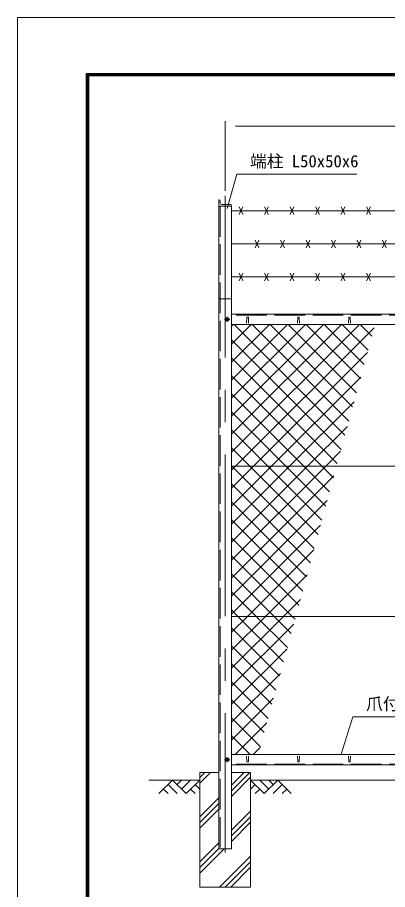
# Model space of a CAD drawing. Units: millimetres, scale not verified. Extents: x -4200 to 4200, y -2970 to 2970.
# Drawn here: x -4200 to -2748, y -456 to 2970 of the extents above; entities that cross this region are included whole.
import ezdxf
from ezdxf.enums import TextEntityAlignment as Align

# ---------------------------------------------------------------- set-up
doc = ezdxf.new("R2010")
doc.units = ezdxf.units.MM
doc.header["$LTSCALE"] = 20
doc.linetypes.add('DASHED', pattern=[7.5, 6, -1.5])
doc.linetypes.add('USER1', pattern=[50.8, 31.75, -6.35, 6.35, -6.35])
for name, color, linetype, lineweight in [('0-0_D-STR1', 1, 'Continuous', 18), ('0-1_D-BMK', 2, 'USER1', 13), ('0-2_D-STR-DIM', 7, 'Continuous', 9), ('0-3_D-STR3', 3, 'Continuous', 13), ('0-4_D-BGD', 7, 'Continuous', 9), ('0-5_D-STR4', 7, 'Continuous', 9), ('0-6_D-DCR-HCH', 7, 'Continuous', 9), ('0-7_D-STR-TXT', 7, 'Continuous', 9), ('0-A_D-STR2', 7, 'Continuous', 9), ('0-B_D-TTL', 7, 'Continuous', 9)]:
    doc.layers.add(name, color=color, linetype=linetype, lineweight=lineweight)
doc.styles.add('ＭＳ ゴシック', font='')
doc.styles.get('ＭＳ ゴシック').set_extended_font_data('MS Gothic')

msp = doc.modelspace()

# ---------------------------------------------------------------- linework, layer by layer
at = {"layer": '0-0_D-STR1'}
for p, q in [((-3409.97, 2253.69), (-3409.97, -296.02)), ((-3409.97, 2253.69), (-3408.47, 2253.69)), ((-3403.97, 2249.19), (-3403.97, 2241.19)), ((-3397.47, 2234.69), (-3364.47, 2234.69)), ((-3359.97, 2230.19), (-3359.97, 2228.69)), ((-3359.97, -296.02), (-3359.97, 2228.69)), ((-3359.97, 1863.98), (-3409.97, 1863.98)), ((-1421.47, 1803.98), (-3359.97, 1803.98)), ((-3299.97, 1790.85), (-3300.72, 1769.35)), ((-3293.97, 1790.85), (-3293.22, 1769.35)), ((-3099.97, 1790.85), (-3100.72, 1769.35)), ((-3093.97, 1790.85), (-3093.22, 1769.35)), ((-2899.97, 1790.85), (-2900.72, 1769.35)), ((-2893.97, 1790.85), (-2893.22, 1769.35)), ((-3359.97, 1763.98), (-1421.47, 1763.98)), ((-3359.97, 73.98), (-1421.47, 73.98)), ((-3299.97, 47.11), (-3300.72, 68.61)), ((-3293.97, 47.11), (-3293.22, 68.61)), ((-3099.97, 47.11), (-3100.72, 68.61)), ((-3093.97, 47.11), (-3093.22, 68.61)), ((-2899.97, 47.11), (-2900.72, 68.61)), ((-2893.97, 47.11), (-2893.22, 68.61)), ((-1421.47, 33.98), (-3359.97, 33.98)), ((-3409.97, -296.02), (-3359.97, -296.02))]:
    msp.add_line(p, q, dxfattribs=at)
at = {"layer": '0-0_D-STR1', "linetype": 'DASHED'}
for p, q in [((-3403.97, 2228.69), (-3403.97, -296.02)), ((-1421.47, 1800.98), (-3359.97, 1800.98)), ((-1421.47, 36.98), (-3359.97, 36.98))]:
    msp.add_line(p, q, dxfattribs=at)
at = {"layer": '0-0_D-STR1'}
msp.add_lwpolyline([(-3409.97, 2253.69), (-3409.97, 2228.69), (-3359.97, 2228.69)], dxfattribs=at)
for centre, radius, start, end in [((-3408.47, 2249.19), 4.5, 0, 90), ((-3397.47, 2241.19), 6.5, 180, 270), ((-3364.47, 2230.19), 4.5, 0, 90), ((-3296.97, 1789.6), 3.25, 22.61986, 157.38014), ((-3096.97, 1789.6), 3.25, 22.61986, 157.38014), ((-2896.97, 1789.6), 3.25, 22.61986, 157.38014), ((-3296.97, 48.36), 3.25, 202.61986, 337.38014), ((-3096.97, 48.36), 3.25, 202.61986, 337.38014), ((-2896.97, 48.36), 3.25, 202.61986, 337.38014)]:
    msp.add_arc(centre, radius, start, end, dxfattribs=at)
at = {"layer": '0-1_D-BMK'}
for p, q in [((-3384.97, 2268.69), (-3384.97, -311.02)), ((-3366.97, 1783.98), (-3386.97, 1783.98)), ((-3376.97, 1793.98), (-3376.97, 1773.98)), ((-3366.97, 53.98), (-3386.97, 53.98)), ((-3376.97, 63.98), (-3376.97, 43.98))]:
    msp.add_line(p, q, dxfattribs=at)
at = {"layer": '0-2_D-STR-DIM'}
for p, q in [((-3384.97, 2288.69), (-3384.97, 2562.48)), ((-3344.97, 2542.48), (-1424.97, 2542.48))]:
    msp.add_line(p, q, dxfattribs=at)
at = {"layer": '0-3_D-STR3'}
for p, q in [((-3359.97, 2210.39), (-1421.47, 2210.39)), ((-3329.97, 2195.39), (-3314.97, 2225.39)), ((-3329.97, 2225.39), (-3314.97, 2195.39)), ((-3229.97, 2195.39), (-3214.97, 2225.39)), ((-3229.97, 2225.39), (-3214.97, 2195.39)), ((-3129.97, 2195.39), (-3114.97, 2225.39)), ((-3129.97, 2225.39), (-3114.97, 2195.39)), ((-3029.97, 2195.39), (-3014.97, 2225.39)), ((-3029.97, 2225.39), (-3014.97, 2195.39)), ((-2929.97, 2195.39), (-2914.97, 2225.39)), ((-2929.97, 2225.39), (-2914.97, 2195.39)), ((-2829.97, 2195.39), (-2814.97, 2225.39)), ((-2829.97, 2225.39), (-2814.97, 2195.39)), ((-3267.47, 2095.49), (-3252.47, 2065.49)), ((-3267.47, 2065.49), (-3252.47, 2095.49)), ((-3167.47, 2095.49), (-3152.47, 2065.49)), ((-3167.47, 2065.49), (-3152.47, 2095.49)), ((-3067.47, 2095.49), (-3052.47, 2065.49)), ((-3067.47, 2065.49), (-3052.47, 2095.49)), ((-2967.47, 2095.49), (-2952.47, 2065.49)), ((-2967.47, 2065.49), (-2952.47, 2095.49)), ((-2867.47, 2095.49), (-2852.47, 2065.49)), ((-2867.47, 2065.49), (-2852.47, 2095.49)), ((-2767.47, 2095.49), (-2752.47, 2065.49)), ((-2767.47, 2065.49), (-2752.47, 2095.49)), ((-3359.97, 2080.49), (-1421.47, 2080.49)), ((-3329.97, 1935.58), (-3314.97, 1965.58)), ((-3329.97, 1965.58), (-3314.97, 1935.58)), ((-3229.97, 1935.58), (-3214.97, 1965.58)), ((-3229.97, 1965.58), (-3214.97, 1935.58)), ((-3129.97, 1935.58), (-3114.97, 1965.58)), ((-3129.97, 1965.58), (-3114.97, 1935.58)), ((-3029.97, 1935.58), (-3014.97, 1965.58)), ((-3029.97, 1965.58), (-3014.97, 1935.58)), ((-2929.97, 1935.58), (-2914.97, 1965.58)), ((-2929.97, 1965.58), (-2914.97, 1935.58)), ((-2829.97, 1935.58), (-2814.97, 1965.58)), ((-2829.97, 1965.58), (-2814.97, 1935.58)), ((-3359.97, 1950.58), (-1421.47, 1950.58)), ((-1421.47, 1207.23), (-3359.97, 1207.23)), ((-1421.47, 617.23), (-3359.97, 617.23))]:
    msp.add_line(p, q, dxfattribs=at)
for points in [[(-3370.47, 1787.73), (-3376.97, 1791.49), (-3383.47, 1787.73), (-3383.47, 1780.23), (-3376.97, 1776.47), (-3370.47, 1780.23)], [(-3370.47, 57.73), (-3376.97, 61.49), (-3383.47, 57.73), (-3383.47, 50.23), (-3376.97, 46.47), (-3370.47, 50.23)]]:
    msp.add_lwpolyline(points, close=True, dxfattribs=at)
for centre in [(-3376.97, 1783.98), (-3376.97, 53.98)]:
    msp.add_circle(centre, 6.25, dxfattribs=at)
at = {"layer": '0-4_D-BGD'}
for p, q in [((-3484.97, -26.02), (-3684.97, -26.02)), ((-1484.97, -26.02), (-3284.97, -26.02))]:
    msp.add_line(p, q, dxfattribs=at)
at = {"layer": '0-5_D-STR4'}
for p, q in [((-3484.97, 3.98), (-3484.97, -446.02)), ((-3409.97, 3.98), (-3484.97, 3.98)), ((-3284.97, 3.98), (-3359.97, 3.98)), ((-3284.97, 3.98), (-3284.97, -446.02)), ((-3284.97, -446.02), (-3484.97, -446.02))]:
    msp.add_line(p, q, dxfattribs=at)
at = {"layer": '0-6_D-DCR-HCH'}
for p, q in [((-3484.97, -38.26), (-3442.73, 3.98)), ((-3484.97, -16.16), (-3464.83, 3.98)), ((-3359.97, -67.94), (-3288.05, 3.98)), ((-3359.97, -45.84), (-3310.15, 3.98)), ((-3591.4, -26.02), (-3644.61, -79.23)), ((-3591.4, -26.02), (-3538.19, -79.23)), ((-3573.66, -43.76), (-3555.92, -26.02)), ((-3555.92, -61.5), (-3520.45, -26.02)), ((-3538.19, -79.23), (-3484.97, -26.02)), ((-3359.97, -90.04), (-3284.97, -15.04)), ((-3231.76, -79.23), (-3284.97, -26.02)), ((-3214.03, -61.5), (-3249.5, -26.02)), ((-3178.55, -26.02), (-3231.76, -79.23)), ((-3196.2, -43.85), (-3214.03, -26.02)), ((-3178.55, -26.02), (-3125.34, -79.23)), ((-3626.87, -61.5), (-3609.05, -79.23)), ((-3609.14, -43.76), (-3573.5, -79.23)), ((-3520.45, -61.5), (-3502.63, -79.23)), ((-3502.71, -43.76), (-3484.97, -61.41)), ((-3267.24, -43.76), (-3284.97, -61.41)), ((-3249.5, -61.5), (-3267.32, -79.23)), ((-3160.81, -43.76), (-3196.45, -79.23)), ((-3143.08, -61.5), (-3160.89, -79.23)), ((-3484.97, -170.84), (-3409.97, -95.84)), ((-3484.97, -192.94), (-3409.97, -117.94)), ((-3484.97, -215.04), (-3409.97, -140.04)), ((-3359.97, -222.62), (-3284.97, -147.62)), ((-3359.97, -244.72), (-3284.97, -169.72)), ((-3359.97, -266.81), (-3284.97, -191.81)), ((-3484.97, -347.62), (-3409.97, -272.62)), ((-3484.97, -369.72), (-3409.97, -294.72)), ((-3484.97, -391.81), (-3389.18, -296.02)), ((-3406.6, -446.02), (-3284.97, -324.4)), ((-3384.5, -446.02), (-3284.97, -346.49)), ((-3362.4, -446.02), (-3284.97, -368.59))]:
    msp.add_line(p, q, dxfattribs=at)
at = {"layer": '0-7_D-STR-TXT'}
for points in [[(-2868.62, 2354.25), (-3339.6, 2354.25), (-3377.68, 2219.98)], [(-2185.85, 222.85), (-2883.73, 222.85), (-2929.09, 75.89)]]:
    msp.add_lwpolyline(points, dxfattribs=at)
at = {"layer": '0-A_D-STR2'}
for p, q in [((-3359.97, 1756.98), (-3352.98, 1763.98)), ((-3359.97, 1686.27), (-3282.26, 1763.98)), ((-3359.97, 1615.56), (-3211.55, 1763.98)), ((-3359.97, 1544.85), (-3140.84, 1763.98)), ((-3359.97, 1474.14), (-3070.13, 1763.98)), ((-3359.97, 1403.43), (-2999.42, 1763.98)), ((-3359.97, 1332.72), (-2928.71, 1763.98)), ((-3359.97, 1262.01), (-2858, 1763.98)), ((-2914.75, 1328.76), (-3349.97, 1763.98)), ((-3344.04, 1207.23), (-2800.33, 1750.94)), ((-2899.67, 1384.39), (-3279.26, 1763.98)), ((-2884.59, 1440.03), (-3208.55, 1763.98)), ((-2869.52, 1495.66), (-3137.84, 1763.98)), ((-2854.44, 1551.29), (-3067.13, 1763.98)), ((-2839.36, 1606.93), (-2996.41, 1763.98)), ((-2824.28, 1662.56), (-2925.7, 1763.98)), ((-2809.21, 1718.19), (-2854.99, 1763.98)), ((-2929.83, 1273.13), (-3359.97, 1703.28)), ((-3273.33, 1207.23), (-2826.62, 1653.94)), ((-2944.91, 1217.5), (-3359.97, 1632.56)), ((-3005.35, 1207.23), (-3359.97, 1561.85)), ((-3202.62, 1207.23), (-2852.91, 1556.94)), ((-3076.06, 1207.23), (-3359.97, 1491.14)), ((-3131.91, 1207.23), (-2879.2, 1459.94)), ((-3146.77, 1207.23), (-3359.97, 1420.43)), ((-3217.48, 1207.23), (-3359.97, 1349.72)), ((-3061.2, 1207.23), (-2905.49, 1362.94)), ((-3288.19, 1207.23), (-3359.97, 1279.01)), ((-2990.49, 1207.23), (-2931.78, 1265.94)), ((-3358.9, 1207.23), (-3359.97, 1208.3)), ((-3359.97, 1191.3), (-3344.04, 1207.23)), ((-3359.97, 1120.58), (-3273.33, 1207.23)), ((-3359.97, 1049.87), (-3202.62, 1207.23)), ((-3359.97, 979.16), (-3131.91, 1207.23)), ((-3359.97, 908.45), (-3061.2, 1207.23)), ((-3359.97, 837.74), (-2990.49, 1207.23)), ((-3035.37, 883.7), (-3358.9, 1207.23)), ((-3020.29, 939.33), (-3288.19, 1207.23)), ((-3005.22, 994.96), (-3217.48, 1207.23)), ((-2990.14, 1050.6), (-3146.77, 1207.23)), ((-2975.06, 1106.23), (-3076.06, 1207.23)), ((-2959.98, 1161.86), (-3005.35, 1207.23)), ((-3359.97, 767.03), (-2958.06, 1168.94)), ((-3050.45, 828.06), (-3359.97, 1137.59)), ((-3359.97, 696.32), (-2984.35, 1071.94)), ((-3065.53, 772.43), (-3359.97, 1066.88)), ((-3080.6, 716.8), (-3359.97, 996.17)), ((-3359.97, 625.61), (-3010.64, 974.94)), ((-3095.68, 661.17), (-3359.97, 925.46)), ((-3297.64, 617.23), (-3036.93, 877.94)), ((-3122.46, 617.23), (-3359.97, 854.75)), ((-3193.17, 617.23), (-3359.97, 784.04)), ((-3226.93, 617.23), (-3063.22, 780.94)), ((-3263.88, 617.23), (-3359.97, 713.33)), ((-3156.22, 617.23), (-3089.51, 683.94)), ((-3334.59, 617.23), (-3359.97, 642.62)), ((-3359.97, 554.9), (-3297.64, 617.23)), ((-3359.97, 484.19), (-3226.93, 617.23)), ((-3359.97, 413.48), (-3156.22, 617.23)), ((-3155.99, 438.63), (-3334.59, 617.23)), ((-3140.92, 494.27), (-3263.88, 617.23)), ((-3125.84, 549.9), (-3193.17, 617.23)), ((-3110.76, 605.53), (-3122.46, 617.23)), ((-3359.97, 342.77), (-3115.8, 586.94)), ((-3171.07, 383), (-3359.97, 571.9)), ((-3186.15, 327.37), (-3359.97, 501.19)), ((-3359.97, 272.06), (-3142.09, 489.94)), ((-3201.23, 271.74), (-3359.97, 430.48)), ((-3359.97, 201.35), (-3168.38, 392.94)), ((-3216.3, 216.1), (-3359.97, 359.77)), ((-3359.97, 130.64), (-3194.67, 295.94)), ((-3231.38, 160.47), (-3359.97, 289.06)), ((-3246.46, 104.84), (-3359.97, 218.35)), ((-3345.92, 73.98), (-3220.96, 198.94)), ((-3286.31, 73.98), (-3359.97, 147.64)), ((-3357.02, 73.98), (-3359.97, 76.93)), ((-3275.21, 73.98), (-3247.24, 101.94))]:
    msp.add_line(p, q, dxfattribs=at)
at = {"layer": '0-B_D-TTL', "color": 2, "lineweight": 18}
msp.add_lwpolyline([(-4200, 2970), (4200, 2970), (4200, -2970), (-4200, -2970)], close=True, dxfattribs=at)
at = {"layer": '0-B_D-TTL'}
for points in [[(-3930, 2750), (3930, 2750), (3930, -2750), (-3930, -2750)], [(-3927.5, 2747.5), (3927.5, 2747.5), (3927.5, -2747.5), (-3927.5, -2747.5)], [(-3925, 2745), (3925, 2745), (3925, -2745), (-3925, -2745)], [(-3922.5, 2742.5), (3922.5, 2742.5), (3922.5, -2742.5), (-3922.5, -2742.5)], [(-3920, 2740), (3920, 2740), (3920, -2740), (-3920, -2740)]]:
    msp.add_lwpolyline(points, close=True, dxfattribs=at)

# ---------------------------------------------------------------- texts
at = {"layer": '0-7_D-STR-TXT', "style": 'ＭＳ ゴシック'}
for s, p in [('端柱 L50x50x6', (-3287.4, 2366.84)), ('爪付胴縁 R付L40x40x3', (-2831.79, 235.43))]:
    msp.add_text(s, height=48.09, dxfattribs=at).set_placement(p, align=Align.BOTTOM_LEFT)

doc.saveas('drawing.dxf')
